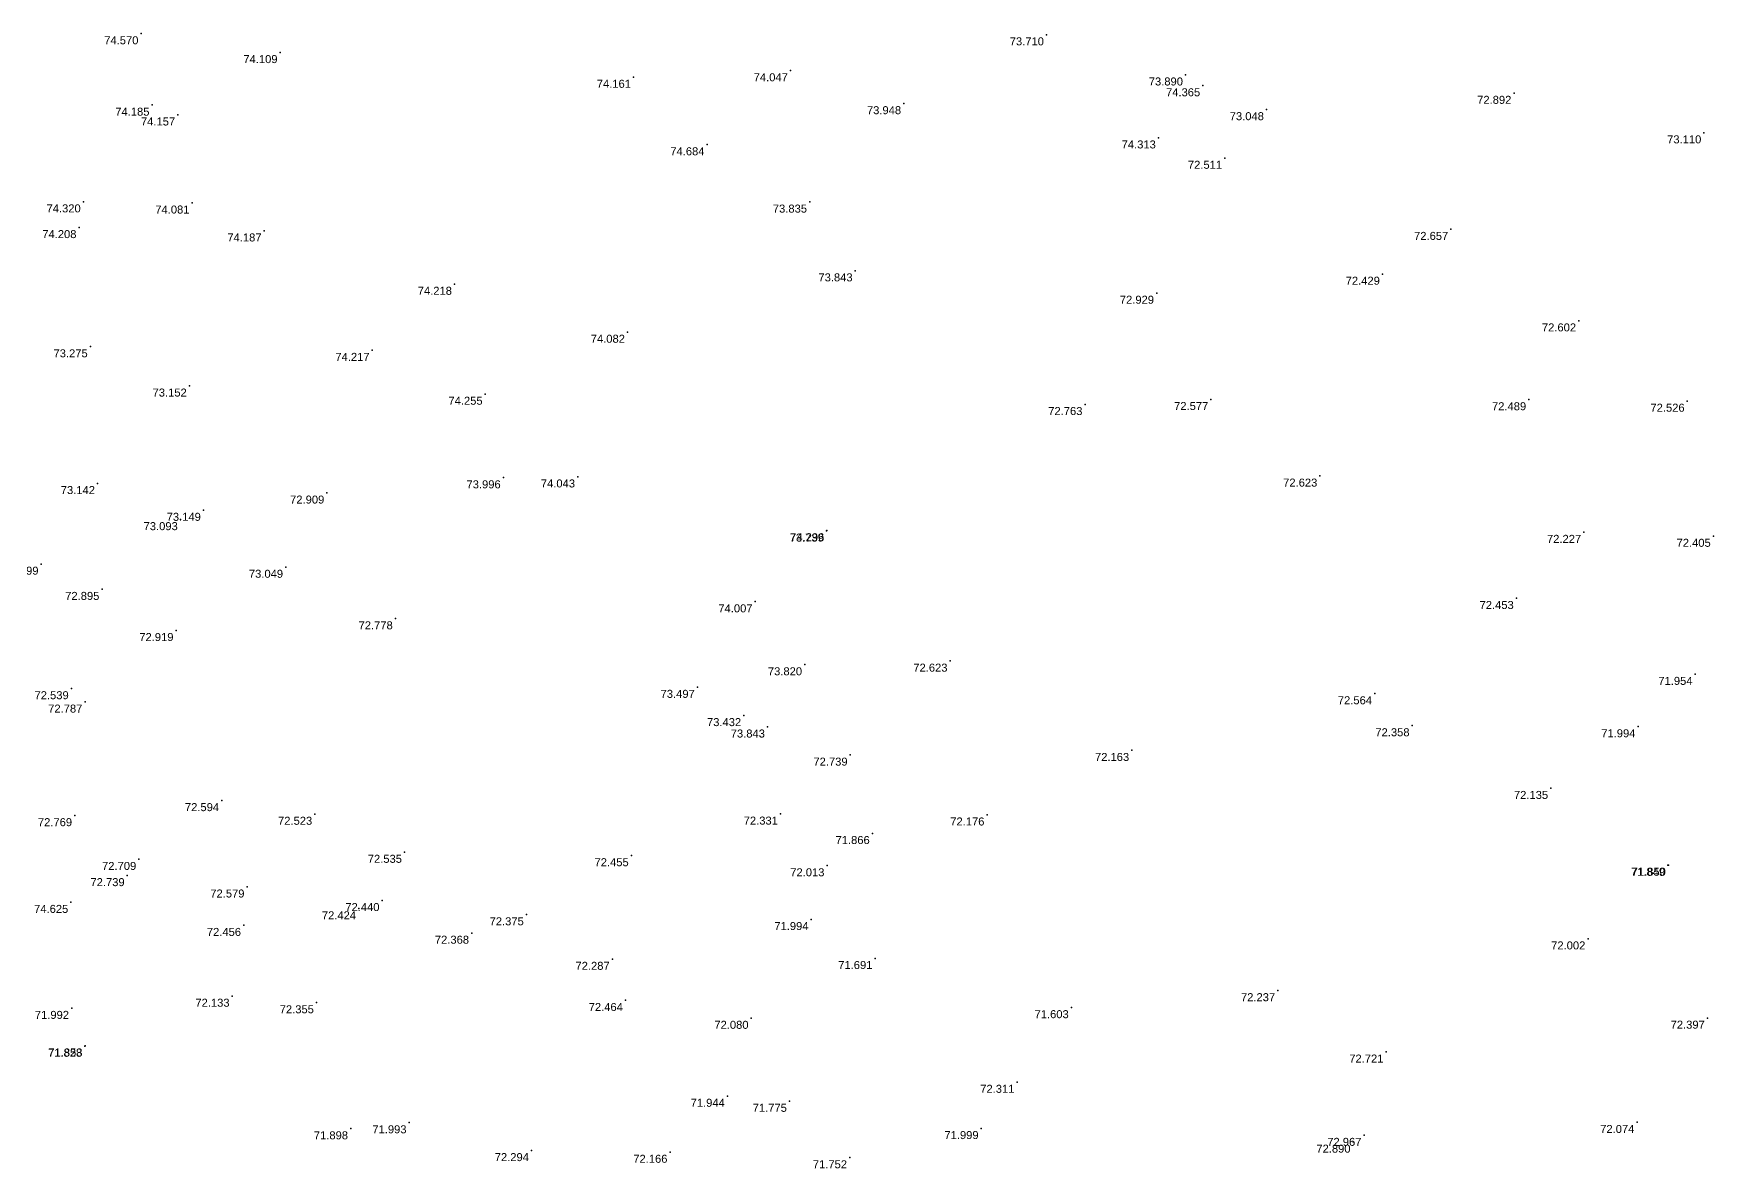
# Model space of a CAD drawing. Header units: millimetres. Extents: x 706139 to 707011, y 753722 to 954403.
# Drawn here: x 706322 to 706385, y 953983.9 to 954026.4 of the extents above; entities that cross this region are included whole.
import ezdxf
from ezdxf.enums import TextEntityAlignment as Align

# ---------------------------------------------------------------- set-up
doc = ezdxf.new("R2010")
doc.units = ezdxf.units.MM
doc.linetypes.add('SOLID_LINE', pattern=[0])
doc.layers.add('Height', color=7, linetype='Continuous')
doc.styles.get("Standard").update_dxf_attribs({"font": 'arial.ttf'})

msp = doc.modelspace()

# ---------------------------------------------------------------- linework, layer by layer
at = {"color": 0, "linetype": 'SOLID_LINE'}
for p in [(706326.0768, 954026.4318, 74.5701), (706326.0768, 954026.4318, 74.5701), (706326.0768, 954026.4318, 74.5701), (706360.0311, 954026.3915, 73.7103), (706360.0311, 954026.3915, 73.7103), (706360.0311, 954026.3915, 73.7103), (706331.2929, 954025.7263, 74.1088), (706331.2929, 954025.7263, 74.1088), (706331.2929, 954025.7263, 74.1088), (706344.5454, 954024.8008, 74.1612), (706344.5454, 954024.8008, 74.1612), (706344.5454, 954024.8008, 74.1612), (706350.4287, 954025.044, 74.047), (706350.4287, 954025.044, 74.047), (706350.4287, 954025.044, 74.047), (706365.2446, 954024.8873, 73.8902), (706365.2446, 954024.8873, 73.8902), (706365.2446, 954024.8873, 73.8902), (706365.8914, 954024.4821, 74.3649), (706365.8914, 954024.4821, 74.3649), (706365.8914, 954024.4821, 74.3649), (706377.5583, 954024.1989, 72.8922), (706377.5583, 954024.1989, 72.8922), (706377.5583, 954024.1989, 72.8922), (706326.4907, 954023.7556, 74.1851), (706326.4907, 954023.7556, 74.1851), (706326.4907, 954023.7556, 74.1851), (706327.454, 954023.3879, 74.1566), (706327.454, 954023.3879, 74.1566), (706327.454, 954023.3879, 74.1566), (706354.6762, 954023.8096, 73.9485), (706354.6762, 954023.8096, 73.9485), (706354.6762, 954023.8096, 73.9485), (706368.2798, 954023.5856, 73.0483), (706368.2798, 954023.5856, 73.0483), (706368.2798, 954023.5856, 73.0483), (706347.3031, 954022.2701, 74.6837), (706347.3031, 954022.2701, 74.6837), (706347.3031, 954022.2701, 74.6837), (706364.2267, 954022.5271, 74.3125), (706364.2267, 954022.5271, 74.3125), (706364.2267, 954022.5271, 74.3125), (706384.6812, 954022.717, 73.1097), (706384.6812, 954022.717, 73.1097), (706384.6812, 954022.717, 73.1097), (706366.711, 954021.7647, 72.511), (706366.711, 954021.7647, 72.511), (706366.711, 954021.7647, 72.511), (706323.9129, 954020.1293, 74.3196), (706323.9129, 954020.1293, 74.3196), (706323.9129, 954020.1293, 74.3196), (706327.9913, 954020.0865, 74.0808), (706327.9913, 954020.0865, 74.0808), (706327.9913, 954020.0865, 74.0808), (706351.1476, 954020.1214, 73.835), (706351.1476, 954020.1214, 73.835), (706351.1476, 954020.1214, 73.835), (706323.7533, 954019.1647, 74.208), (706323.7533, 954019.1647, 74.208), (706323.7533, 954019.1647, 74.208), (706330.6935, 954019.0388, 74.1871), (706330.6935, 954019.0388, 74.1871), (706330.6935, 954019.0388, 74.1871), (706375.1916, 954019.097, 72.6571), (706375.1916, 954019.097, 72.6571), (706375.1916, 954019.097, 72.6571), (706352.8567, 954017.5427, 73.8432), (706352.8567, 954017.5427, 73.8432), (706352.8567, 954017.5427, 73.8432), (706372.628, 954017.4176, 72.4289), (706372.628, 954017.4176, 72.4289), (706372.628, 954017.4176, 72.4289), (706337.8327, 954017.0407, 74.2177), (706337.8327, 954017.0407, 74.2177), (706337.8327, 954017.0407, 74.2177), (706364.1591, 954016.7048, 72.9287), (706364.1591, 954016.7048, 72.9287), (706364.1591, 954016.7048, 72.9287), (706344.3196, 954015.2422, 74.0823), (706344.3196, 954015.2422, 74.0823), (706344.3196, 954015.2422, 74.0823), (706379.9857, 954015.6674, 72.6022), (706379.9857, 954015.6674, 72.6022), (706379.9857, 954015.6674, 72.6022), (706324.1749, 954014.6958, 73.2748), (706324.1749, 954014.6958, 73.2748), (706324.1749, 954014.6958, 73.2748), (706334.7444, 954014.5619, 74.2173), (706334.7444, 954014.5619, 74.2173), (706334.7444, 954014.5619, 74.2173), (706327.8897, 954013.2249, 73.1524), (706327.8897, 954013.2249, 73.1524), (706327.8897, 954013.2249, 73.1524), (706338.9834, 954012.9179, 74.2551), (706338.9834, 954012.9179, 74.2551), (706338.9834, 954012.9179, 74.2551), (706366.1943, 954012.72, 72.577), (706366.1943, 954012.72, 72.577), (706366.1943, 954012.72, 72.577), (706378.1135, 954012.7114, 72.4892), (706378.1135, 954012.7114, 72.4892), (706378.1135, 954012.7114, 72.4892), (706384.0551, 954012.6568, 72.5262), (706384.0551, 954012.6568, 72.5262), (706384.0551, 954012.6568, 72.5262), (706361.4742, 954012.5315, 72.763), (706361.4742, 954012.5315, 72.763), (706361.4742, 954012.5315, 72.763), (706324.4473, 954009.5692, 73.142), (706324.4473, 954009.5692, 73.142), (706324.4473, 954009.5692, 73.142), (706339.6609, 954009.7839, 73.9961), (706339.6609, 954009.7839, 73.9961), (706339.6609, 954009.7839, 73.9961), (706342.4485, 954009.8171, 74.0427), (706342.4485, 954009.8171, 74.0427), (706342.4485, 954009.8171, 74.0427), (706370.2826, 954009.8486, 72.6225), (706370.2826, 954009.8486, 72.6225), (706370.2826, 954009.8486, 72.6225), (706333.0458, 954009.2123, 72.9085), (706333.0458, 954009.2123, 72.9085), (706333.0458, 954009.2123, 72.9085), (706328.4171, 954008.5667, 73.1494), (706328.4171, 954008.5667, 73.1494), (706328.4171, 954008.5667, 73.1494), (706327.5519, 954008.2161, 73.0931), (706327.5519, 954008.2161, 73.0931), (706327.5519, 954008.2161, 73.0931), (706351.7796, 954007.7877, 73.7394), (706351.7796, 954007.7877, 73.7394), (706351.7796, 954007.7877, 73.7394), (706351.7965, 954007.8007, 74.2956), (706351.7965, 954007.8007, 74.2956), (706351.7965, 954007.8007, 74.2956), (706380.1762, 954007.7393, 72.2265), (706380.1762, 954007.7393, 72.2265), (706380.1762, 954007.7393, 72.2265), (706385.0346, 954007.5927, 72.4052), (706385.0346, 954007.5927, 72.4052), (706385.0346, 954007.5927, 72.4052), (706322.3303, 954006.5461, 72.6988), (706322.3303, 954006.5461, 72.6988), (706322.3303, 954006.5461, 72.6988), (706331.5012, 954006.4315, 73.0493), (706331.5012, 954006.4315, 73.0493), (706331.5012, 954006.4315, 73.0493), (706324.6129, 954005.6012, 72.8946), (706324.6129, 954005.6012, 72.8946), (706324.6129, 954005.6012, 72.8946), (706349.1047, 954005.1352, 74.0075), (706349.1047, 954005.1352, 74.0075), (706349.1047, 954005.1352, 74.0075), (706377.6478, 954005.2607, 72.4532), (706377.6478, 954005.2607, 72.4532), (706377.6478, 954005.2607, 72.4532), (706335.6138, 954004.4989, 72.7779), (706335.6138, 954004.4989, 72.7779), (706335.6138, 954004.4989, 72.7779), (706327.3915, 954004.0587, 72.9188), (706327.3915, 954004.0587, 72.9188), (706327.3915, 954004.0587, 72.9188), (706350.9617, 954002.7745, 73.8205), (706350.9617, 954002.7745, 73.8205), (706350.9617, 954002.7745, 73.8205), (706356.4146, 954002.9117, 72.623), (706356.4146, 954002.9117, 72.623), (706356.4146, 954002.9117, 72.623), (706384.3521, 954002.4157, 71.9535), (706384.3521, 954002.4157, 71.9535), (706384.3521, 954002.4157, 71.9535), (706323.4632, 954001.8776, 72.5394), (706323.4632, 954001.8776, 72.5394), (706323.4632, 954001.8776, 72.5394), (706323.9748, 954001.3768, 72.7874), (706323.9748, 954001.3768, 72.7874), (706323.9748, 954001.3768, 72.7874), (706346.9386, 954001.929, 73.4972), (706346.9386, 954001.929, 73.4972), (706346.9386, 954001.929, 73.4972), (706372.3329, 954001.6882, 72.5639), (706372.3329, 954001.6882, 72.5639), (706372.3329, 954001.6882, 72.5639), (706348.6782, 954000.8697, 73.4319), (706348.6782, 954000.8697, 73.4319), (706348.6782, 954000.8697, 73.4319), (706349.5692, 954000.4418, 73.843), (706349.5692, 954000.4418, 73.843), (706349.5692, 954000.4418, 73.843), (706373.7404, 954000.4893, 72.3583), (706373.7404, 954000.4893, 72.3583), (706373.7404, 954000.4893, 72.3583), (706382.211, 954000.4511, 71.9941), (706382.211, 954000.4511, 71.9941), (706382.211, 954000.4511, 71.9941), (706363.2277, 953999.5636, 72.1626), (706363.2277, 953999.5636, 72.1626), (706363.2277, 953999.5636, 72.1626), (706352.6692, 953999.3882, 72.7388), (706352.6692, 953999.3882, 72.7388), (706352.6692, 953999.3882, 72.7388), (706329.1016, 953997.682, 72.5937), (706329.1016, 953997.682, 72.5937), (706329.1016, 953997.682, 72.5937), (706378.9367, 953998.1395, 72.1346), (706378.9367, 953998.1395, 72.1346), (706378.9367, 953998.1395, 72.1346), (706323.5898, 953997.1182, 72.7686), (706323.5898, 953997.1182, 72.7686), (706323.5898, 953997.1182, 72.7686), (706332.5941, 953997.1713, 72.5231), (706332.5941, 953997.1713, 72.5231), (706332.5941, 953997.1713, 72.5231), (706350.0557, 953997.1774, 72.3312), (706350.0557, 953997.1774, 72.3312), (706350.0557, 953997.1774, 72.3312), (706357.7997, 953997.144, 72.1757), (706357.7997, 953997.144, 72.1757), (706357.7997, 953997.144, 72.1757), (706353.4987, 953996.4484, 71.8664), (706353.4987, 953996.4484, 71.8664), (706353.4987, 953996.4484, 71.8664), (706335.9589, 953995.745, 72.5347), (706335.9589, 953995.745, 72.5347), (706335.9589, 953995.745, 72.5347), (706325.9942, 953995.4774, 72.7088), (706325.9942, 953995.4774, 72.7088), (706325.9942, 953995.4774, 72.7088), (706344.4612, 953995.6172, 72.4551), (706344.4612, 953995.6172, 72.4551), (706344.4612, 953995.6172, 72.4551), (706351.8003, 953995.2397, 72.0134), (706351.8003, 953995.2397, 72.0134), (706351.8003, 953995.2397, 72.0134), (706383.3241, 953995.2576, 71.8493), (706383.3241, 953995.2576, 71.8493), (706383.3241, 953995.2576, 71.8493), (706383.3519, 953995.2603, 71.8501), (706383.3519, 953995.2603, 71.8501), (706383.3519, 953995.2603, 71.8501), (706325.5598, 953994.8704, 72.7391), (706325.5598, 953994.8704, 72.7391), (706325.5598, 953994.8704, 72.7391), (706330.0535, 953994.444, 72.5793), (706330.0535, 953994.444, 72.5793), (706330.0535, 953994.444, 72.5793), (706323.4468, 953993.867, 74.6249), (706323.4468, 953993.867, 74.6249), (706323.4468, 953993.867, 74.6249), (706335.1163, 953993.935, 72.4397), (706335.1163, 953993.935, 72.4397), (706335.1163, 953993.935, 72.4397), (706334.2378, 953993.6262, 72.4237), (706334.2378, 953993.6262, 72.4237), (706334.2378, 953993.6262, 72.4237), (706340.5267, 953993.4018, 72.3754), (706340.5267, 953993.4018, 72.3754), (706340.5267, 953993.4018, 72.3754), (706351.2038, 953993.2241, 71.9944), (706351.2038, 953993.2241, 71.9944), (706351.2038, 953993.2241, 71.9944), (706329.9244, 953993.0031, 72.4558), (706329.9244, 953993.0031, 72.4558), (706329.9244, 953993.0031, 72.4558), (706338.4742, 953992.7115, 72.3681), (706338.4742, 953992.7115, 72.3681), (706338.4742, 953992.7115, 72.3681), (706380.3326, 953992.4983, 72.0018), (706380.3326, 953992.4983, 72.0018), (706380.3326, 953992.4983, 72.0018), (706343.7477, 953991.733, 72.2873), (706343.7477, 953991.733, 72.2873), (706343.7477, 953991.733, 72.2873), (706353.5996, 953991.7635, 71.6909), (706353.5996, 953991.7635, 71.6909), (706353.5996, 953991.7635, 71.6909), (706329.4949, 953990.3491, 72.1326), (706329.4949, 953990.3491, 72.1326), (706329.4949, 953990.3491, 72.1326), (706332.657, 953990.1037, 72.3553), (706332.657, 953990.1037, 72.3553), (706332.657, 953990.1037, 72.3553), (706344.2435, 953990.1896, 72.464), (706344.2435, 953990.1896, 72.464), (706344.2435, 953990.1896, 72.464), (706368.7014, 953990.557, 72.2373), (706368.7014, 953990.557, 72.2373), (706368.7014, 953990.557, 72.2373), (706323.4742, 953989.8932, 71.992), (706323.4742, 953989.8932, 71.992), (706323.4742, 953989.8932, 71.992), (706348.9548, 953989.5212, 72.0801), (706348.9548, 953989.5212, 72.0801), (706348.9548, 953989.5212, 72.0801), (706360.9612, 953989.9196, 71.6034), (706360.9612, 953989.9196, 71.6034), (706360.9612, 953989.9196, 71.6034), (706384.8117, 953989.5263, 72.3965), (706384.8117, 953989.5263, 72.3965), (706384.8117, 953989.5263, 72.3965), (706323.9683, 953988.4736, 71.8279), (706323.9683, 953988.4736, 71.8279), (706323.9683, 953988.4736, 71.8279), (706323.9803, 953988.4857, 71.8527), (706323.9803, 953988.4857, 71.8527), (706323.9803, 953988.4857, 71.8527), (706372.7619, 953988.256, 72.7206), (706372.7619, 953988.256, 72.7206), (706372.7619, 953988.256, 72.7206), (706358.9243, 953987.1222, 72.3109), (706358.9243, 953987.1222, 72.3109), (706358.9243, 953987.1222, 72.3109), (706348.065, 953986.5988, 71.9443), (706348.065, 953986.5988, 71.9443), (706348.065, 953986.5988, 71.9443), (706350.3926, 953986.4102, 71.7755), (706350.3926, 953986.4102, 71.7755), (706350.3926, 953986.4102, 71.7755), (706336.1307, 953985.6037, 71.9929), (706336.1307, 953985.6037, 71.9929), (706336.1307, 953985.6037, 71.9929), (706382.1709, 953985.6166, 72.0738), (706382.1709, 953985.6166, 72.0738), (706382.1709, 953985.6166, 72.0738), (706333.9364, 953985.3784, 71.8976), (706333.9364, 953985.3784, 71.8976), (706333.9364, 953985.3784, 71.8976), (706357.5812, 953985.3879, 71.9989), (706357.5812, 953985.3879, 71.9989), (706357.5812, 953985.3879, 71.9989), (706371.9373, 953985.1327, 72.9674), (706371.9373, 953985.1327, 72.9674), (706371.9373, 953985.1327, 72.9674), (706340.7203, 953984.5611, 72.2937), (706340.7203, 953984.5611, 72.2937), (706340.7203, 953984.5611, 72.2937), (706345.914, 953984.4991, 72.1658), (706345.914, 953984.4991, 72.1658), (706345.914, 953984.4991, 72.1658), (706371.5283, 953984.8788, 72.8898), (706371.5283, 953984.8788, 72.8898), (706371.5283, 953984.8788, 72.8898), (706352.6471, 953984.2925, 71.7525), (706352.6471, 953984.2925, 71.7525), (706352.6471, 953984.2925, 71.7525)]:
    msp.add_point(p, dxfattribs=at)

# ---------------------------------------------------------------- texts
at = {"layer": 'Height', "color": 4, "linetype": 'SOLID_LINE'}
for s, p in [('74.570', (706325.9768, 954026.3318, 74.5701)), ('74.570', (706325.9768, 954026.3318, 74.5701)), ('74.570', (706325.9768, 954026.3318, 74.5701)), ('73.710', (706359.9311, 954026.2915, 73.7103)), ('73.710', (706359.9311, 954026.2915, 73.7103)), ('73.710', (706359.9311, 954026.2915, 73.7103)), ('74.109', (706331.1929, 954025.6263, 74.1088)), ('74.109', (706331.1929, 954025.6263, 74.1088)), ('74.109', (706331.1929, 954025.6263, 74.1088)), ('74.161', (706344.4454, 954024.7008, 74.1612)), ('74.161', (706344.4454, 954024.7008, 74.1612)), ('74.161', (706344.4454, 954024.7008, 74.1612)), ('74.047', (706350.3287, 954024.944, 74.047)), ('74.047', (706350.3287, 954024.944, 74.047)), ('74.047', (706350.3287, 954024.944, 74.047)), ('73.890', (706365.1446, 954024.7873, 73.8902)), ('73.890', (706365.1446, 954024.7873, 73.8902)), ('73.890', (706365.1446, 954024.7873, 73.8902)), ('74.365', (706365.7914, 954024.3821, 74.3649)), ('74.365', (706365.7914, 954024.3821, 74.3649)), ('74.365', (706365.7914, 954024.3821, 74.3649)), ('72.892', (706377.4583, 954024.0989, 72.8922)), ('72.892', (706377.4583, 954024.0989, 72.8922)), ('72.892', (706377.4583, 954024.0989, 72.8922)), ('74.185', (706326.3907, 954023.6556, 74.1851)), ('74.185', (706326.3907, 954023.6556, 74.1851)), ('74.185', (706326.3907, 954023.6556, 74.1851)), ('73.948', (706354.5762, 954023.7096, 73.9485)), ('73.948', (706354.5762, 954023.7096, 73.9485)), ('73.948', (706354.5762, 954023.7096, 73.9485)), ('73.048', (706368.1798, 954023.4856, 73.0483)), ('73.048', (706368.1798, 954023.4856, 73.0483)), ('73.048', (706368.1798, 954023.4856, 73.0483)), ('74.157', (706327.354, 954023.2879, 74.1566)), ('74.157', (706327.354, 954023.2879, 74.1566)), ('74.157', (706327.354, 954023.2879, 74.1566)), ('74.684', (706347.2031, 954022.1701, 74.6837)), ('74.684', (706347.2031, 954022.1701, 74.6837)), ('74.684', (706347.2031, 954022.1701, 74.6837)), ('74.313', (706364.1267, 954022.4271, 74.3125)), ('74.313', (706364.1267, 954022.4271, 74.3125)), ('74.313', (706364.1267, 954022.4271, 74.3125)), ('73.110', (706384.5812, 954022.617, 73.1097)), ('73.110', (706384.5812, 954022.617, 73.1097)), ('73.110', (706384.5812, 954022.617, 73.1097)), ('72.511', (706366.611, 954021.6647, 72.511)), ('72.511', (706366.611, 954021.6647, 72.511)), ('72.511', (706366.611, 954021.6647, 72.511)), ('74.320', (706323.8129, 954020.0293, 74.3196)), ('74.320', (706323.8129, 954020.0293, 74.3196)), ('74.320', (706323.8129, 954020.0293, 74.3196)), ('74.081', (706327.8913, 954019.9865, 74.0808)), ('74.081', (706327.8913, 954019.9865, 74.0808)), ('74.081', (706327.8913, 954019.9865, 74.0808)), ('73.835', (706351.0476, 954020.0214, 73.835)), ('73.835', (706351.0476, 954020.0214, 73.835)), ('73.835', (706351.0476, 954020.0214, 73.835)), ('74.208', (706323.6533, 954019.0647, 74.208)), ('74.208', (706323.6533, 954019.0647, 74.208)), ('74.208', (706323.6533, 954019.0647, 74.208)), ('72.657', (706375.0916, 954018.997, 72.6571)), ('72.657', (706375.0916, 954018.997, 72.6571)), ('72.657', (706375.0916, 954018.997, 72.6571)), ('74.187', (706330.5935, 954018.9388, 74.1871)), ('74.187', (706330.5935, 954018.9388, 74.1871)), ('74.187', (706330.5935, 954018.9388, 74.1871)), ('73.843', (706352.7567, 954017.4427, 73.8432)), ('73.843', (706352.7567, 954017.4427, 73.8432)), ('73.843', (706352.7567, 954017.4427, 73.8432)), ('72.429', (706372.528, 954017.3176, 72.4289)), ('72.429', (706372.528, 954017.3176, 72.4289)), ('72.429', (706372.528, 954017.3176, 72.4289)), ('74.218', (706337.7327, 954016.9407, 74.2177)), ('74.218', (706337.7327, 954016.9407, 74.2177)), ('74.218', (706337.7327, 954016.9407, 74.2177)), ('72.929', (706364.0591, 954016.6048, 72.9287)), ('72.929', (706364.0591, 954016.6048, 72.9287)), ('72.929', (706364.0591, 954016.6048, 72.9287)), ('72.602', (706379.8857, 954015.5674, 72.6022)), ('72.602', (706379.8857, 954015.5674, 72.6022)), ('72.602', (706379.8857, 954015.5674, 72.6022)), ('73.275', (706324.0749, 954014.5958, 73.2748)), ('73.275', (706324.0749, 954014.5958, 73.2748)), ('73.275', (706324.0749, 954014.5958, 73.2748)), ('74.082', (706344.2196, 954015.1422, 74.0823)), ('74.082', (706344.2196, 954015.1422, 74.0823)), ('74.082', (706344.2196, 954015.1422, 74.0823)), ('74.217', (706334.6444, 954014.4619, 74.2173)), ('74.217', (706334.6444, 954014.4619, 74.2173)), ('74.217', (706334.6444, 954014.4619, 74.2173)), ('73.152', (706327.7897, 954013.1249, 73.1524)), ('73.152', (706327.7897, 954013.1249, 73.1524)), ('73.152', (706327.7897, 954013.1249, 73.1524)), ('74.255', (706338.8834, 954012.8179, 74.2551)), ('74.255', (706338.8834, 954012.8179, 74.2551)), ('74.255', (706338.8834, 954012.8179, 74.2551)), ('72.763', (706361.3742, 954012.4315, 72.763)), ('72.763', (706361.3742, 954012.4315, 72.763)), ('72.763', (706361.3742, 954012.4315, 72.763)), ('72.577', (706366.0943, 954012.62, 72.577)), ('72.577', (706366.0943, 954012.62, 72.577)), ('72.577', (706366.0943, 954012.62, 72.577)), ('72.489', (706378.0135, 954012.6114, 72.4892)), ('72.489', (706378.0135, 954012.6114, 72.4892)), ('72.489', (706378.0135, 954012.6114, 72.4892)), ('72.526', (706383.9551, 954012.5568, 72.5262)), ('72.526', (706383.9551, 954012.5568, 72.5262)), ('72.526', (706383.9551, 954012.5568, 72.5262)), ('73.996', (706339.5609, 954009.6839, 73.9961)), ('73.996', (706339.5609, 954009.6839, 73.9961)), ('73.996', (706339.5609, 954009.6839, 73.9961)), ('74.043', (706342.3485, 954009.7171, 74.0427)), ('74.043', (706342.3485, 954009.7171, 74.0427)), ('74.043', (706342.3485, 954009.7171, 74.0427)), ('72.623', (706370.1826, 954009.7486, 72.6225)), ('72.623', (706370.1826, 954009.7486, 72.6225)), ('72.623', (706370.1826, 954009.7486, 72.6225)), ('73.142', (706324.3473, 954009.4692, 73.142)), ('73.142', (706324.3473, 954009.4692, 73.142)), ('73.142', (706324.3473, 954009.4692, 73.142)), ('72.909', (706332.9458, 954009.1123, 72.9085)), ('72.909', (706332.9458, 954009.1123, 72.9085)), ('72.909', (706332.9458, 954009.1123, 72.9085)), ('73.149', (706328.3171, 954008.4667, 73.1494)), ('73.149', (706328.3171, 954008.4667, 73.1494)), ('73.149', (706328.3171, 954008.4667, 73.1494)), ('73.093', (706327.4519, 954008.1161, 73.0931)), ('73.093', (706327.4519, 954008.1161, 73.0931)), ('73.093', (706327.4519, 954008.1161, 73.0931)), ('73.739', (706351.6796, 954007.6877, 73.7394)), ('73.739', (706351.6796, 954007.6877, 73.7394)), ('73.739', (706351.6796, 954007.6877, 73.7394)), ('74.296', (706351.6965, 954007.7007, 74.2956)), ('74.296', (706351.6965, 954007.7007, 74.2956)), ('74.296', (706351.6965, 954007.7007, 74.2956)), ('72.227', (706380.0762, 954007.6393, 72.2265)), ('72.227', (706380.0762, 954007.6393, 72.2265)), ('72.227', (706380.0762, 954007.6393, 72.2265)), ('72.405', (706384.9346, 954007.4927, 72.4052)), ('72.405', (706384.9346, 954007.4927, 72.4052)), ('72.405', (706384.9346, 954007.4927, 72.4052)), ('72.699', (706322.2303, 954006.4461, 72.6988)), ('72.699', (706322.2303, 954006.4461, 72.6988)), ('72.699', (706322.2303, 954006.4461, 72.6988)), ('73.049', (706331.4012, 954006.3315, 73.0493)), ('73.049', (706331.4012, 954006.3315, 73.0493)), ('73.049', (706331.4012, 954006.3315, 73.0493)), ('72.895', (706324.5129, 954005.5012, 72.8946)), ('72.895', (706324.5129, 954005.5012, 72.8946)), ('72.895', (706324.5129, 954005.5012, 72.8946)), ('72.453', (706377.5478, 954005.1607, 72.4532)), ('72.453', (706377.5478, 954005.1607, 72.4532)), ('72.453', (706377.5478, 954005.1607, 72.4532)), ('74.007', (706349.0047, 954005.0352, 74.0075)), ('74.007', (706349.0047, 954005.0352, 74.0075)), ('74.007', (706349.0047, 954005.0352, 74.0075)), ('72.919', (706327.2915, 954003.9587, 72.9188)), ('72.919', (706327.2915, 954003.9587, 72.9188)), ('72.919', (706327.2915, 954003.9587, 72.9188)), ('72.778', (706335.5138, 954004.3989, 72.7779)), ('72.778', (706335.5138, 954004.3989, 72.7779)), ('72.778', (706335.5138, 954004.3989, 72.7779)), ('73.820', (706350.8617, 954002.6745, 73.8205)), ('73.820', (706350.8617, 954002.6745, 73.8205)), ('73.820', (706350.8617, 954002.6745, 73.8205)), ('72.623', (706356.3146, 954002.8117, 72.623)), ('72.623', (706356.3146, 954002.8117, 72.623)), ('72.623', (706356.3146, 954002.8117, 72.623)), ('71.954', (706384.2521, 954002.3157, 71.9535)), ('71.954', (706384.2521, 954002.3157, 71.9535)), ('71.954', (706384.2521, 954002.3157, 71.9535)), ('72.539', (706323.3632, 954001.7776, 72.5394)), ('72.539', (706323.3632, 954001.7776, 72.5394)), ('72.539', (706323.3632, 954001.7776, 72.5394)), ('73.497', (706346.8386, 954001.829, 73.4972)), ('73.497', (706346.8386, 954001.829, 73.4972)), ('73.497', (706346.8386, 954001.829, 73.4972)), ('72.564', (706372.2329, 954001.5882, 72.5639)), ('72.564', (706372.2329, 954001.5882, 72.5639)), ('72.564', (706372.2329, 954001.5882, 72.5639)), ('72.787', (706323.8748, 954001.2768, 72.7874)), ('72.787', (706323.8748, 954001.2768, 72.7874)), ('72.787', (706323.8748, 954001.2768, 72.7874)), ('73.432', (706348.5782, 954000.7697, 73.4319)), ('73.432', (706348.5782, 954000.7697, 73.4319)), ('73.432', (706348.5782, 954000.7697, 73.4319)), ('73.843', (706349.4692, 954000.3418, 73.843)), ('73.843', (706349.4692, 954000.3418, 73.843)), ('73.843', (706349.4692, 954000.3418, 73.843)), ('72.358', (706373.6404, 954000.3893, 72.3583)), ('72.358', (706373.6404, 954000.3893, 72.3583)), ('72.358', (706373.6404, 954000.3893, 72.3583)), ('71.994', (706382.111, 954000.3511, 71.9941)), ('71.994', (706382.111, 954000.3511, 71.9941)), ('71.994', (706382.111, 954000.3511, 71.9941)), ('72.163', (706363.1277, 953999.4636, 72.1626)), ('72.163', (706363.1277, 953999.4636, 72.1626)), ('72.163', (706363.1277, 953999.4636, 72.1626)), ('72.739', (706352.5692, 953999.2882, 72.7388)), ('72.739', (706352.5692, 953999.2882, 72.7388)), ('72.739', (706352.5692, 953999.2882, 72.7388)), ('72.594', (706329.0016, 953997.582, 72.5937)), ('72.594', (706329.0016, 953997.582, 72.5937)), ('72.594', (706329.0016, 953997.582, 72.5937)), ('72.135', (706378.8367, 953998.0395, 72.1346)), ('72.135', (706378.8367, 953998.0395, 72.1346)), ('72.135', (706378.8367, 953998.0395, 72.1346)), ('72.769', (706323.4898, 953997.0182, 72.7686)), ('72.769', (706323.4898, 953997.0182, 72.7686)), ('72.769', (706323.4898, 953997.0182, 72.7686)), ('72.523', (706332.4941, 953997.0713, 72.5231)), ('72.523', (706332.4941, 953997.0713, 72.5231)), ('72.523', (706332.4941, 953997.0713, 72.5231)), ('72.331', (706349.9557, 953997.0774, 72.3312)), ('72.331', (706349.9557, 953997.0774, 72.3312)), ('72.331', (706349.9557, 953997.0774, 72.3312)), ('72.176', (706357.6997, 953997.044, 72.1757)), ('72.176', (706357.6997, 953997.044, 72.1757)), ('72.176', (706357.6997, 953997.044, 72.1757)), ('71.866', (706353.3987, 953996.3484, 71.8664)), ('71.866', (706353.3987, 953996.3484, 71.8664)), ('71.866', (706353.3987, 953996.3484, 71.8664)), ('72.535', (706335.8589, 953995.645, 72.5347)), ('72.535', (706335.8589, 953995.645, 72.5347)), ('72.535', (706335.8589, 953995.645, 72.5347)), ('72.709', (706325.8942, 953995.3774, 72.7088)), ('72.709', (706325.8942, 953995.3774, 72.7088)), ('72.709', (706325.8942, 953995.3774, 72.7088)), ('72.455', (706344.3612, 953995.5172, 72.4551)), ('72.455', (706344.3612, 953995.5172, 72.4551)), ('72.455', (706344.3612, 953995.5172, 72.4551)), ('72.013', (706351.7003, 953995.1397, 72.0134)), ('72.013', (706351.7003, 953995.1397, 72.0134)), ('72.013', (706351.7003, 953995.1397, 72.0134)), ('71.849', (706383.2241, 953995.1576, 71.8493)), ('71.849', (706383.2241, 953995.1576, 71.8493)), ('71.849', (706383.2241, 953995.1576, 71.8493)), ('71.850', (706383.2519, 953995.1603, 71.8501)), ('71.850', (706383.2519, 953995.1603, 71.8501)), ('71.850', (706383.2519, 953995.1603, 71.8501)), ('72.739', (706325.4598, 953994.7704, 72.7391)), ('72.739', (706325.4598, 953994.7704, 72.7391)), ('72.739', (706325.4598, 953994.7704, 72.7391)), ('74.625', (706323.3468, 953993.767, 74.6249)), ('74.625', (706323.3468, 953993.767, 74.6249)), ('74.625', (706323.3468, 953993.767, 74.6249)), ('72.579', (706329.9535, 953994.344, 72.5793)), ('72.579', (706329.9535, 953994.344, 72.5793)), ('72.579', (706329.9535, 953994.344, 72.5793)), ('72.440', (706335.0163, 953993.835, 72.4397)), ('72.440', (706335.0163, 953993.835, 72.4397)), ('72.440', (706335.0163, 953993.835, 72.4397)), ('72.424', (706334.1378, 953993.5262, 72.4237)), ('72.424', (706334.1378, 953993.5262, 72.4237)), ('72.424', (706334.1378, 953993.5262, 72.4237)), ('72.375', (706340.4267, 953993.3018, 72.3754)), ('72.375', (706340.4267, 953993.3018, 72.3754)), ('72.375', (706340.4267, 953993.3018, 72.3754)), ('71.994', (706351.1038, 953993.1241, 71.9944)), ('71.994', (706351.1038, 953993.1241, 71.9944)), ('71.994', (706351.1038, 953993.1241, 71.9944)), ('72.456', (706329.8244, 953992.9031, 72.4558)), ('72.456', (706329.8244, 953992.9031, 72.4558)), ('72.456', (706329.8244, 953992.9031, 72.4558)), ('72.368', (706338.3742, 953992.6115, 72.3681)), ('72.368', (706338.3742, 953992.6115, 72.3681)), ('72.368', (706338.3742, 953992.6115, 72.3681)), ('72.002', (706380.2326, 953992.3983, 72.0018)), ('72.002', (706380.2326, 953992.3983, 72.0018)), ('72.002', (706380.2326, 953992.3983, 72.0018)), ('72.287', (706343.6477, 953991.633, 72.2873)), ('72.287', (706343.6477, 953991.633, 72.2873)), ('72.287', (706343.6477, 953991.633, 72.2873)), ('71.691', (706353.4996, 953991.6635, 71.6909)), ('71.691', (706353.4996, 953991.6635, 71.6909)), ('71.691', (706353.4996, 953991.6635, 71.6909)), ('72.133', (706329.3949, 953990.2491, 72.1326)), ('72.133', (706329.3949, 953990.2491, 72.1326)), ('72.133', (706329.3949, 953990.2491, 72.1326)), ('72.355', (706332.557, 953990.0037, 72.3553)), ('72.355', (706332.557, 953990.0037, 72.3553)), ('72.355', (706332.557, 953990.0037, 72.3553)), ('72.464', (706344.1435, 953990.0896, 72.464)), ('72.464', (706344.1435, 953990.0896, 72.464)), ('72.464', (706344.1435, 953990.0896, 72.464)), ('72.237', (706368.6014, 953990.457, 72.2373)), ('72.237', (706368.6014, 953990.457, 72.2373)), ('72.237', (706368.6014, 953990.457, 72.2373)), ('71.992', (706323.3742, 953989.7932, 71.992)), ('71.992', (706323.3742, 953989.7932, 71.992)), ('71.992', (706323.3742, 953989.7932, 71.992)), ('72.080', (706348.8548, 953989.4212, 72.0801)), ('72.080', (706348.8548, 953989.4212, 72.0801)), ('72.080', (706348.8548, 953989.4212, 72.0801)), ('71.603', (706360.8612, 953989.8196, 71.6034)), ('71.603', (706360.8612, 953989.8196, 71.6034)), ('71.603', (706360.8612, 953989.8196, 71.6034)), ('72.397', (706384.7117, 953989.4263, 72.3965)), ('72.397', (706384.7117, 953989.4263, 72.3965)), ('72.397', (706384.7117, 953989.4263, 72.3965)), ('71.828', (706323.8683, 953988.3736, 71.8279)), ('71.828', (706323.8683, 953988.3736, 71.8279)), ('71.828', (706323.8683, 953988.3736, 71.8279)), ('71.853', (706323.8803, 953988.3857, 71.8527)), ('71.853', (706323.8803, 953988.3857, 71.8527)), ('71.853', (706323.8803, 953988.3857, 71.8527)), ('72.721', (706372.6619, 953988.156, 72.7206)), ('72.721', (706372.6619, 953988.156, 72.7206)), ('72.721', (706372.6619, 953988.156, 72.7206)), ('72.311', (706358.8243, 953987.0222, 72.3109)), ('72.311', (706358.8243, 953987.0222, 72.3109)), ('72.311', (706358.8243, 953987.0222, 72.3109)), ('71.944', (706347.965, 953986.4988, 71.9443)), ('71.944', (706347.965, 953986.4988, 71.9443)), ('71.944', (706347.965, 953986.4988, 71.9443)), ('71.775', (706350.2926, 953986.3102, 71.7755)), ('71.775', (706350.2926, 953986.3102, 71.7755)), ('71.775', (706350.2926, 953986.3102, 71.7755)), ('71.898', (706333.8364, 953985.2784, 71.8976)), ('71.898', (706333.8364, 953985.2784, 71.8976)), ('71.898', (706333.8364, 953985.2784, 71.8976)), ('71.993', (706336.0307, 953985.5037, 71.9929)), ('71.993', (706336.0307, 953985.5037, 71.9929)), ('71.993', (706336.0307, 953985.5037, 71.9929)), ('71.999', (706357.4812, 953985.2879, 71.9989)), ('71.999', (706357.4812, 953985.2879, 71.9989)), ('71.999', (706357.4812, 953985.2879, 71.9989)), ('72.967', (706371.8373, 953985.0327, 72.9674)), ('72.967', (706371.8373, 953985.0327, 72.9674)), ('72.967', (706371.8373, 953985.0327, 72.9674)), ('72.074', (706382.0709, 953985.5166, 72.0738)), ('72.074', (706382.0709, 953985.5166, 72.0738)), ('72.074', (706382.0709, 953985.5166, 72.0738)), ('72.294', (706340.6203, 953984.4611, 72.2937)), ('72.294', (706340.6203, 953984.4611, 72.2937)), ('72.294', (706340.6203, 953984.4611, 72.2937)), ('72.166', (706345.814, 953984.3991, 72.1658)), ('72.166', (706345.814, 953984.3991, 72.1658)), ('72.166', (706345.814, 953984.3991, 72.1658)), ('72.890', (706371.4283, 953984.7788, 72.8898)), ('72.890', (706371.4283, 953984.7788, 72.8898)), ('72.890', (706371.4283, 953984.7788, 72.8898)), ('71.752', (706352.5471, 953984.1925, 71.7525)), ('71.752', (706352.5471, 953984.1925, 71.7525)), ('71.752', (706352.5471, 953984.1925, 71.7525))]:
    msp.add_text(s, height=0.3, dxfattribs=at).set_placement(p, align=Align.TOP_RIGHT)

doc.saveas('drawing.dxf')
